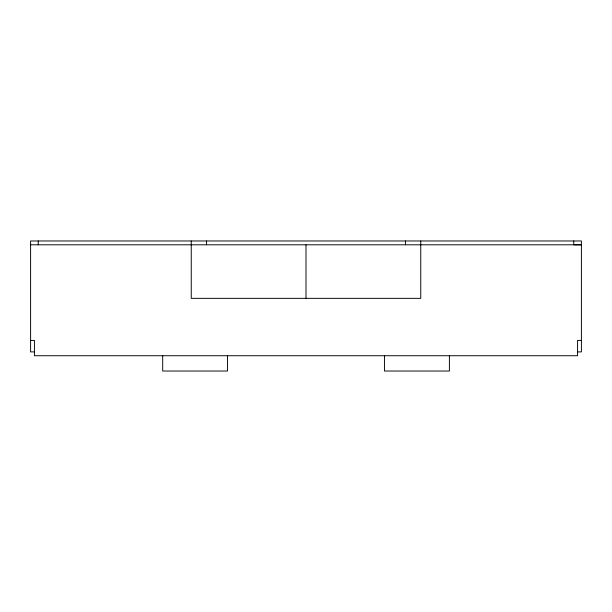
<?xml version="1.0" encoding="UTF-8"?>
<svg xmlns="http://www.w3.org/2000/svg" width="612" height="612" viewBox="0 0 612 612"><rect width="100%" height="100%" fill="white"/><g stroke="black" fill="none" stroke-linecap="round" stroke-linejoin="round"><path stroke-width="0.92" d="M30.6 244.8L581.4 244.8L573.75 244.838L573.75 240.975M30.6 340.425L34.425 340.425L34.425 355.725L577.575 355.725L577.575 340.425L581.4 340.425M34.425 351.9L30.6 351.9L30.6 240.975L581.4 240.975L581.4 351.9L577.575 351.9M449.399 355.725L449.399 371.025L384.451 371.025L384.451 355.725M420.75 240.975L420.75 298.35L191.25 298.35L191.25 240.975M405.45 240.975L405.45 244.8M306 244.838L306 298.35M227.457 355.725L227.457 371.025L162.693 371.025L162.693 355.725M206.55 240.975L206.55 244.8M38.25 240.975L38.25 244.8"/></g></svg>
